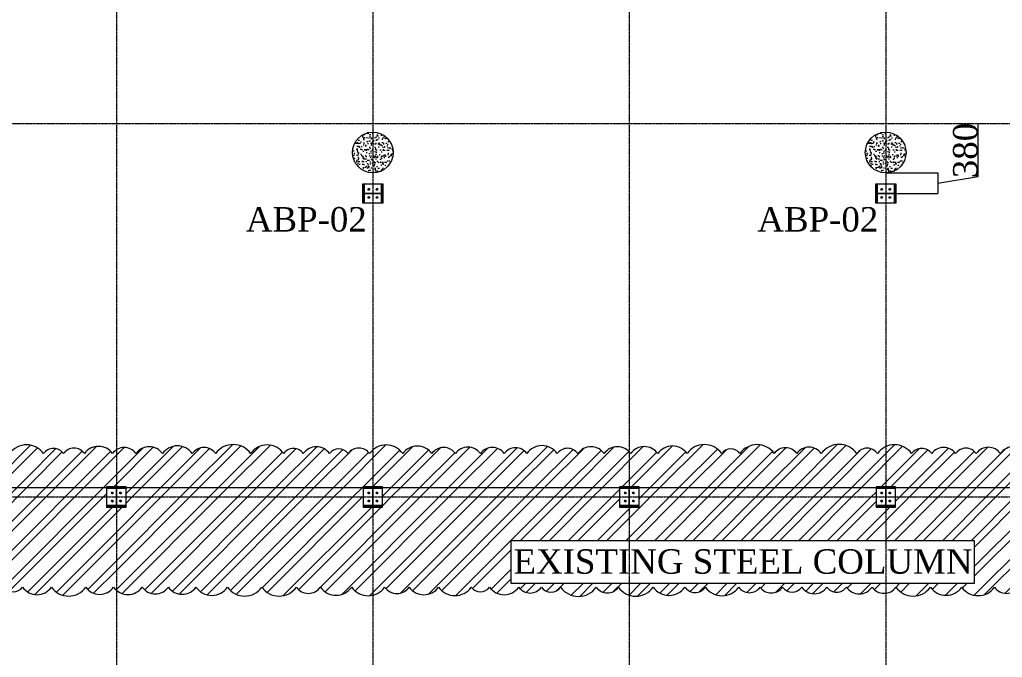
# Model space of a CAD drawing. Header units: millimetres. Extents: x 0 to 13151789, y -1482478 to 0.
# Drawn here: x 12778090 to 12796195, y -1312761 to -1301012 of the extents above; entities that cross this region are included whole.
import ezdxf
from ezdxf.entities.mleader import LeaderData, LeaderLine
from ezdxf.math import Vec2, Vec3

# ---------------------------------------------------------------- set-up
doc = ezdxf.new("R2010")
doc.units = ezdxf.units.MM
doc.header["$LTSCALE"] = 0.4
doc.header["$MEASUREMENT"] = 0
doc.header["$PDMODE"] = 66
doc.linetypes.add('CENTER', pattern=[2, 1.25, -0.25, 0.25, -0.25])
doc.linetypes.add('XKITLINE03', pattern=[6, 3, -1, 1, -1])
doc.layers.get('Defpoints').update_dxf_attribs({"lineweight": 0})
for name, color, linetype, lineweight in [('2', 3, 'Continuous', 0), ('COLUM HATCH', 7, 'Continuous', 0), ('Grid', 202, 'CENTER', 0), ('HATCH', 8, 'Continuous', 0), ('Layer 1', 7, 'Continuous', 0), ('Other object type', 1, 'Continuous', 0), ('Outer Line', 1, 'Continuous', 0)]:
    doc.layers.add(name, color=color, linetype=linetype, lineweight=lineweight)
doc.styles.add('style2', font='ARIALN.TTF')
doc.styles.add('TNROMAN', font='times.ttf')
doc.dimstyles.new('shahid', dxfattribs={"dimtxt": 37.0005, "dimasz": 20, "dimexe": 8, "dimexo": 10, "dimgap": 5, "dimtad": 3, "dimdec": 0, "dimrnd": 1, "dimzin": 0, "dimdsep": 46, "dimtxsty": 'style2', "dimcen": 0.09, "dimclrt": 1, "dimadec": 0, "dimazin": 0, "dimtfac": 1, "dimtdec": 0, "dimtix": 1, "dimtmove": 1, "dimatfit": 3, "dimfxl": 1, "dimtolj": 1, "dimtzin": 0, "dimlwd": 5, "dimlwe": 5, "dimarcsym": 0})
pattern_1 = [(45, (5174830.05785, -1996031.04124), (-0.0883883476483, 0.0883883476483), [])]
pattern_2 = [(45, (5179555.05785, -1996031.04124), (-0.0883883476483, 0.0883883476483), [])]
pattern_3 = [(45, (5184280.05785, -1996031.04124), (-0.0883883476483, 0.0883883476483), [])]
pattern_4 = [(45, (5189005.05785, -1996031.04124), (-0.0883883476483, 0.0883883476483), [])]
pattern_5 = [(315, (12093092.30396, 6300828.29189), (0.0883883476483, 0.0883883476483), [])]
pattern_6 = [(315, (12083642.30396, 6300828.29189), (0.0883883476483, 0.0883883476483), [])]
pattern_7 = [(45, (5159118.7, -1962668.04), (-265.165043, 265.165043), []), (45, (5159295.5, -1962668.04), (-265.165043, 265.165043), [])]

# ---------------------------------------------------------------- blocks, each defined once
blk = doc.blocks.new('*D132')
at = {"layer": 'Defpoints', "color": 0, "lineweight": 0, "transparency": 16777216}
for p in [(12794046, -1303834), (12794223, -1304214), (12795006, -1304214)]:
    blk.add_point(p, dxfattribs=at)
at = {"layer": 'Layer 1', "color": 8, "lineweight": 5, "transparency": 16777216}
for p, q in [((12795749, -1303901), (12795749, -1302945)), ((12794046, -1303834), (12795006, -1303834)), ((12795006, -1303834), (12795006, -1304214)), ((12795006, -1303834), (12795006, -1304214)), ((12795006, -1304024), (12795749, -1303901)), ((12794223, -1304214), (12795006, -1304214))]:
    blk.add_line(p, q, dxfattribs=at)
at = {"layer": 'Layer 1', "color": 2, "lineweight": 0, "transparency": 16777216, "insert": (12795515, -1303423), "char_height": 450, "attachment_point": 5, "rotation": 90, "style": 'TNROMAN'}
blk.add_mtext('\\A1;380', dxfattribs=at)

msp = doc.modelspace()

# ---------------------------------------------------------------- hatches: boundary and pattern name
at = {"layer": '2', "lineweight": 0}
h = msp.add_hatch(dxfattribs=at)
h.set_pattern_fill('ANSI31', color=256, angle=-90)
h.set_pattern_definition([(315, (12110758.80396, 6301047.79189), (0.0883883476483, 0.0883883476483), [])])
h.paths.add_polyline_path([(12784437.3, -1304208), (12784757.3, -1304208), (12784757.3, -1304039), (12784773.3, -1304039), (12784773.3, -1304389), (12784757.3, -1304389), (12784757.3, -1304220), (12784437.3, -1304220), (12784437.3, -1304389), (12784421.3, -1304389), (12784421.3, -1304039), (12784437.3, -1304039)])
h = msp.add_hatch(dxfattribs=at)
h.set_pattern_fill('ANSI31', color=256, angle=-90)
h.set_pattern_definition([(315, (12120208.80396, 6301047.79189), (0.0883883476483, 0.0883883476483), [])])
h.paths.add_polyline_path([(12793887.3, -1304208), (12794207.3, -1304208), (12794207.3, -1304039), (12794223.3, -1304039), (12794223.3, -1304389), (12794207.3, -1304389), (12794207.3, -1304220), (12793887.3, -1304220), (12793887.3, -1304389), (12793871.3, -1304389), (12793871.3, -1304039), (12793887.3, -1304039)])
h = msp.add_hatch(dxfattribs=at)
h.set_pattern_fill('ANSI31', color=256)
h.set_pattern_definition([(45, (5174610.55785, -1968914.54124), (-0.0883883476483, 0.0883883476483), [])])
h.paths.add_polyline_path([(12779866.3, -1309646), (12779866.3, -1309966), (12779697.3, -1309966), (12779697.3, -1309982), (12780047.3, -1309982), (12780047.3, -1309966), (12779878.3, -1309966), (12779878.3, -1309646), (12780047.3, -1309646), (12780047.3, -1309630), (12779697.3, -1309630), (12779697.3, -1309646)])
h = msp.add_hatch(dxfattribs=at)
h.set_pattern_fill('ANSI31', color=256)
h.set_pattern_definition([(45, (5179335.55785, -1968914.54124), (-0.0883883476483, 0.0883883476483), [])])
h.paths.add_polyline_path([(12784591.3, -1309646), (12784591.3, -1309966), (12784422.3, -1309966), (12784422.3, -1309982), (12784772.3, -1309982), (12784772.3, -1309966), (12784603.3, -1309966), (12784603.3, -1309646), (12784772.3, -1309646), (12784772.3, -1309630), (12784422.3, -1309630), (12784422.3, -1309646)])
h = msp.add_hatch(dxfattribs=at)
h.set_pattern_fill('ANSI31', color=256)
h.set_pattern_definition([(45, (5184060.55785, -1968914.54124), (-0.0883883476483, 0.0883883476483), [])])
h.paths.add_polyline_path([(12789316.3, -1309646), (12789316.3, -1309966), (12789147.3, -1309966), (12789147.3, -1309982), (12789497.3, -1309982), (12789497.3, -1309966), (12789328.3, -1309966), (12789328.3, -1309646), (12789497.3, -1309646), (12789497.3, -1309630), (12789147.3, -1309630), (12789147.3, -1309646)])
h = msp.add_hatch(dxfattribs=at)
h.set_pattern_fill('ANSI31', color=256)
h.set_pattern_definition([(45, (5188785.55785, -1968914.54124), (-0.0883883476483, 0.0883883476483), [])])
h.paths.add_polyline_path([(12794041.3, -1309646), (12794041.3, -1309966), (12793872.3, -1309966), (12793872.3, -1309982), (12794222.3, -1309982), (12794222.3, -1309966), (12794053.3, -1309966), (12794053.3, -1309646), (12794222.3, -1309646), (12794222.3, -1309630), (12793872.3, -1309630), (12793872.3, -1309646)])
at = {"layer": 'COLUM HATCH', "lineweight": 0}
h = msp.add_hatch(dxfattribs=at)
h.set_pattern_fill('ANSI32', color=256, scale=1000)
h.set_pattern_definition(pattern_7)
h.paths.add_polyline_path([(12789322.3, -1309991), (12789142.3, -1309991), (12789142.3, -1309806), (12784777.3, -1309806), (12784777.3, -1309991), (12784597.3, -1309991), (12784597.3, -1311614.7, 0.1831593), (12784814.7, -1311466.8, 0.520567), (12785267, -1311466.8, 0.520567), (12785809.5, -1311466.8, 0.5205671), (12786409.6, -1311466.8, 0.5205671), (12786748.1, -1311466.8, 0.520567), (12787286.2, -1311466.8, 0.5205671), (12787702.2, -1311466.8, 0.5205671), (12788055.6, -1311466.8, 0.520567), (12788713.1, -1311466.8, 0.520567), (12789120.5, -1311466.8, 0.1645238), (12789322.3, -1311615.1)], flags=16)
h.paths.add_polyline_path([(12789322.3, -1308974.9, 0.4776375), (12788857.6, -1309006.9, 0.5205671), (12788374.5, -1309006.9, 0.5205671), (12787995.2, -1309006.9, 0.520567), (12787432, -1309006.9, 0.5205671), (12787019.4, -1309006.9, 0.520567), (12786579.7, -1309006.9, 0.5205671), (12786118.2, -1309006.9, 0.5205671), (12785685.2, -1309006.9, 0.520567), (12785147.9, -1309006.9, 0.444805), (12784597.3, -1308938.9), (12784597.3, -1309621), (12784777.3, -1309621), (12789142.3, -1309622.4), (12789142.3, -1309621), (12789322.3, -1309621)], flags=17)
h.paths.add_polyline_path([(12784597.3, -1309991), (12784417.3, -1309991), (12784417.3, -1309806), (12780052.3, -1309806), (12780052.3, -1309991), (12779872.3, -1309991), (12779872.3, -1311525.4, 0.4449711), (12780348.1, -1311466.8, 0.5205671), (12780829.9, -1311466.8, 0.520567), (12781337.7, -1311466.8, 0.5205671), (12781920.9, -1311466.8, 0.520567), (12782551, -1311466.8, 0.5205671), (12783188.1, -1311466.8, 0.5205671), (12783630, -1311466.8, 0.5205671), (12784207.1, -1311466.8, 0.3080374), (12784597.3, -1311614.7)], flags=16)
h.paths.add_polyline_path([(12784597.3, -1308938.9, 0.0615176), (12784536, -1309006.9, 0.520567), (12784139.7, -1309006.9, 0.5205671), (12783799.5, -1309006.9, 0.5205671), (12783316, -1309006.9, 0.5205671), (12782954.9, -1309006.9, 0.520567), (12782345.3, -1309006.9, 0.5205671), (12781701.5, -1309006.9, 0.520567), (12781270.9, -1309006.9, 0.5205671), (12780722.6, -1309006.9, 0.520567), (12780233.2, -1309006.9, 0.4039775), (12779872.3, -1308936.7), (12779872.3, -1309621), (12780052.3, -1309621), (12784417.3, -1309622.2), (12784417.3, -1309621), (12784597.3, -1309621)], flags=17)
h.paths.add_polyline_path([(12794047.3, -1309991), (12793867.3, -1309991), (12793867.3, -1309806), (12789502.3, -1309806), (12789502.3, -1309991), (12789322.3, -1309991), (12789322.3, -1311615.1, 0.3279553), (12789761.1, -1311466.8, 0.5205671), (12790345.5, -1311466.8, 0.520567), (12790724.5, -1311466.8, 0.5205671), (12791338.8, -1311466.8, 0.5205671), (12791731.2, -1311466.8, 0.520567), (12792145.8, -1311466.8, 0.520567), (12792499.2, -1311466.8, 0.5205671), (12792962.7, -1311466.8, 0.5205671), (12793322.4, -1311466.8, 0.520567), (12793796.7, -1311466.8, 0.2760209), (12794047.3, -1311579.1)], flags=16)
h.paths.add_polyline_path([(12794047.3, -1308878.6, 0.1323409), (12793894.1, -1309006.9, 0.520567), (12793514, -1309006.9, 0.5205671), (12792859.1, -1309006.9, 0.520567), (12792406.2, -1309006.9, 0.5205671), (12791992.8, -1309006.9, 0.520567), (12791358.5, -1309006.9, 0.520567), (12791024.1, -1309006.9, 0.5205671), (12790386.5, -1309006.9, 0.5205671), (12789846.7, -1309006.9, 0.5756187), (12789322.3, -1309051.4), (12789322.3, -1309621), (12789502.3, -1309621), (12793867.3, -1309622.7), (12793867.3, -1309621), (12794047.3, -1309621)], flags=17)
h.paths.add_polyline_path([(12798772.3, -1308983.2, 0.4824083), (12798384, -1309006.9, 0.5205671), (12797920, -1309006.9, 0.5205671), (12797580.1, -1309006.9, 0.520567), (12797229, -1309006.9, 0.520567), (12796661.6, -1309006.9, 0.5205671), (12796159.2, -1309006.9, 0.520567), (12795714.5, -1309006.9, 0.5205671), (12795334.1, -1309006.9, 0.5205671), (12794895, -1309006.9, 0.520567), (12794523.4, -1309006.9, 0.3632041), (12794047.3, -1308878.6), (12794047.3, -1309621), (12794227.3, -1309621), (12798592.3, -1309623.2), (12798592.3, -1309621), (12798772.3, -1309621)], flags=17)
h.paths.add_polyline_path([(12798772.3, -1309991), (12798592.3, -1309991), (12798592.3, -1309806), (12794227.3, -1309806), (12794227.3, -1309991), (12794047.3, -1309991), (12794047.3, -1311579.1, 0.2138226), (12794235.3, -1311466.8, 0.520567), (12794869.1, -1311466.8, 0.5205671), (12795447.8, -1311466.8, 0.520567), (12796050.1, -1311466.8, 0.5205671), (12796493.1, -1311466.8, 0.5205671), (12797054.2, -1311466.8, 0.520567), (12797715.3, -1311466.8, 0.520567), (12798087.1, -1311466.8, 0.5205671), (12798674.9, -1311466.8, 0.0951404), (12798772.3, -1311561.3)], flags=16)
h.paths.add_polyline_path([(12803367.3, -1309991), (12803187.3, -1309991), (12803187.3, -1309806), (12798952.3, -1309806), (12798952.3, -1309991), (12798772.3, -1309991), (12798772.3, -1311561.3, 0.4053508), (12799264.8, -1311466.8, 0.5205671), (12799646.1, -1311466.8, 0.520567), (12800183.1, -1311466.8, 0.520567), (12800727.9, -1311466.8, 0.5205671), (12801131.3, -1311466.8, 0.520567), (12801557.8, -1311466.8, 0.520567), (12802216.5, -1311466.8, 0.5205671), (12802815.4, -1311466.8, 0.520567), (12803226.6, -1311466.8, 0.1264736), (12803367.3, -1311587.3)], flags=16)
h.paths.add_polyline_path([(12803367.3, -1308911.4, 0.1878346), (12803224.4, -1309006.9, 0.520567), (12802608.6, -1309006.9, 0.5205671), (12802086.8, -1309006.9, 0.520567), (12801450.9, -1309006.9, 0.5205671), (12800954.5, -1309006.9, 0.5205671), (12800580.4, -1309006.9, 0.520567), (12799919.8, -1309006.9, 0.520567), (12799269.8, -1309006.9, 0.5605512), (12798772.3, -1309037.7), (12798772.3, -1309621), (12798952.3, -1309621), (12803187.3, -1309623.8), (12803187.3, -1309621), (12803367.3, -1309621)])
h.paths.add_polyline_path([(12806490.3, -1309006.9, -0.520567), (12807044.3, -1309006.9, -0.5205671), (12807699.4, -1309006.9, -0.5205671), (12808152.6, -1309006.9, -0.520567), (12808587.7, -1309006.9, -0.5205671), (12808962.4, -1309006.9, -0.520567), (12809417.2, -1309006.9, -0.5205671), (12810004.1, -1309006.9, -0.520567), (12810453, -1309006.9, -0.5205671), (12810900.3, -1309006.9, -0.520567), (12811487.2, -1309031.9, -0.5205671), (12811542.7, -1309474.8, -0.520567), (12811542.7, -1309965, -0.5205671), (12811542.7, -1310379.6, -0.520567), (12811542.7, -1310812.6, -0.520567), (12811533.3, -1311435.9, -0.5205671), (12811089.3, -1311466.8, -0.5205671), (12810667.4, -1311466.8, -0.5205671), (12810320.1, -1311466.8, -0.5205671), (12809839.4, -1311466.8, -0.520567), (12809299.6, -1311466.8, -0.5205671), (12808928.6, -1311466.8, -0.520567), (12808567.8, -1311466.8, -0.5205671), (12808013, -1311466.8, -0.5205671), (12807624, -1311466.8, -0.520567), (12807077.9, -1311466.8, -0.5205671), (12806437.2, -1311466.8, -0.520567), (12805783, -1311466.8, -0.520567), (12805432.7, -1311466.8, -0.5205671), (12804829.7, -1311466.8, -0.5205671), (12804174.9, -1311466.8, -0.520567), (12803836.3, -1311466.8, -0.5205671), (12803226.6, -1311466.8, -0.520567), (12802815.4, -1311466.8, -0.5205671), (12802216.5, -1311466.8, -0.520567), (12801557.8, -1311466.8, -0.520567), (12801131.3, -1311466.8, -0.5205671), (12800727.9, -1311466.8, -0.520567), (12800183.1, -1311466.8, -0.520567), (12799646.1, -1311466.8, -0.5205671), (12799264.8, -1311466.8, -0.5205671), (12798674.9, -1311466.8, -0.520567), (12798087.1, -1311466.8, -0.520567), (12797715.3, -1311466.8, -0.5205671), (12797054.2, -1311466.8, -0.520567), (12796493.1, -1311466.8, -0.5205671), (12796050.1, -1311466.8, -0.520567), (12795447.8, -1311466.8, -0.5205671), (12794869.1, -1311466.8, -0.520567), (12794235.3, -1311466.8, -0.5205671), (12793796.7, -1311466.8, -0.520567), (12793322.4, -1311466.8, -0.520567), (12792962.7, -1311466.8, -0.5205671), (12792499.2, -1311466.8, -0.520567), (12792145.8, -1311466.8, -0.520567), (12791731.2, -1311466.8, -0.5205671), (12791338.8, -1311466.8, -0.5205671), (12790724.5, -1311466.8, -0.520567), (12790345.5, -1311466.8, -0.5205671), (12789761.1, -1311466.8, -0.5205671), (12789120.5, -1311466.8, -0.520567), (12788713.1, -1311466.8, -0.520567), (12788055.6, -1311466.8, -0.520567), (12787702.2, -1311466.8, -0.5205671), (12787286.2, -1311466.8, -0.520567), (12786748.1, -1311466.8, -0.5205671), (12786409.6, -1311466.8, -0.520567), (12785809.5, -1311466.8, -0.520567), (12785267, -1311466.8, -0.520567), (12784814.7, -1311466.8, -0.5205671), (12784207.1, -1311466.8, -0.520567), (12783630, -1311466.8, -0.5205671), (12783188.1, -1311466.8, -0.5205671), (12782551, -1311466.8, -0.5205671), (12781920.9, -1311466.8, -0.5205671), (12781337.7, -1311466.8, -0.520567), (12780829.9, -1311466.8, -0.5205671), (12780348.1, -1311466.8, -0.520567), (12779819.5, -1311466.8, -0.5205671), (12779307.7, -1311466.8, -0.520567), (12778676.5, -1311466.8, -0.5205671), (12778142.3, -1311466.8, -0.520567), (12777803.4, -1311466.8, -0.5205671), (12777284.5, -1311466.8, -0.520567), (12776710.2, -1311466.8, -0.520567), (12776237.9, -1311466.8, -0.5205671), (12775843.1, -1311466.8, -0.520567), (12775295.6, -1311466.8, -0.5205671), (12774902.1, -1311466.8, -0.5205671), (12774285.3, -1311466.8, -0.520567), (12773864.7, -1311466.8, -0.5205671), (12773248.7, -1311466.8, -0.520567), (12772641.3, -1311466.8, -0.520567), (12772002.9, -1311466.8, -0.5205671), (12771554.2, -1311466.8, -0.520567), (12770944.4, -1311466.8, -0.5205671), (12770304, -1311466.8, -0.5205671), (12769685.3, -1311465.9, -0.520567), (12769597.4, -1311044.6, -0.5205671), (12769597.4, -1310561.8, -0.5205671), (12769597.4, -1309985.9, -0.520567), (12769597.4, -1309534.1, -0.5205671), (12769597.4, -1309006.9, -0.520567), (12770123.9, -1309006.9, -0.5205671), (12770761.2, -1309006.9, -0.520567), (12771396.3, -1309006.9, -0.5205671), (12771974.5, -1309006.9, -0.520567), (12772510.4, -1309006.9, -0.520567), (12772941, -1309006.9, -0.520567), (12773548.6, -1309006.9, -0.5205671), (12773886.3, -1309006.9, -0.520567), (12774457.3, -1309006.9, -0.5205671), (12774971, -1309006.9, -0.520567), (12775579.1, -1309006.9, -0.520567), (12776084.8, -1309006.9, -0.5205671), (12776509.3, -1309006.9, -0.520567), (12777113.5, -1309006.9, -0.520567), (12777488.5, -1309006.9, -0.5205671), (12777906.2, -1309006.9, -0.5205671), (12778530, -1309006.9, -0.5205671), (12778898.8, -1309006.9, -0.5205671), (12779285.6, -1309006.9, -0.520567), (12779799.7, -1309006.9, -0.5205671), (12780233.2, -1309006.9, -0.520567), (12780722.6, -1309006.9, -0.5205671), (12781270.9, -1309006.9, -0.520567), (12781701.5, -1309006.9, -0.5205671), (12782345.3, -1309006.9, -0.520567), (12782954.9, -1309006.9, -0.5205671), (12783316, -1309006.9, -0.5205671), (12783799.5, -1309006.9, -0.520567), (12784139.7, -1309006.9, -0.520567), (12784536, -1309006.9, -0.5205671), (12785147.9, -1309006.9, -0.5205671), (12785685.2, -1309006.9, -0.5205671), (12786118.2, -1309006.9, -0.520567), (12786579.7, -1309006.9, -0.520567), (12787019.4, -1309006.9, -0.5205671), (12787432, -1309006.9, -0.520567), (12787995.2, -1309006.9, -0.5205671), (12788374.5, -1309006.9, -0.520567), (12788857.6, -1309006.9, -0.5205671), (12789348.2, -1309006.9, -0.520567), (12789846.7, -1309006.9, -0.5205671), (12790386.5, -1309006.9, -0.5205671), (12791024.1, -1309006.9, -0.520567), (12791358.5, -1309006.9, -0.520567), (12791992.8, -1309006.9, -0.5205671), (12792406.2, -1309006.9, -0.520567), (12792859.1, -1309006.9, -0.5205671), (12793514, -1309006.9, -0.5205671), (12793894.1, -1309006.9, -0.520567), (12794523.4, -1309006.9, -0.520567), (12794895, -1309006.9, -0.520567), (12795334.1, -1309006.9, -0.5205671), (12795714.5, -1309006.9, -0.520567), (12796159.2, -1309006.9, -0.5205671), (12796661.6, -1309006.9, -0.520567), (12797229, -1309006.9, -0.5205671), (12797580.1, -1309006.9, -0.5205671), (12797920, -1309006.9, -0.520567), (12798384, -1309006.9, -0.520567), (12798791.2, -1309006.9, -0.5205671), (12799269.8, -1309006.9, -0.520567), (12799919.8, -1309006.9, -0.520567), (12800580.4, -1309006.9, -0.5205671), (12800954.5, -1309006.9, -0.5205671), (12801450.9, -1309006.9, -0.520567), (12802086.8, -1309006.9, -0.5205671), (12802608.6, -1309006.9, -0.520567), (12803224.4, -1309006.9, -0.520567), (12803612.4, -1309006.9, -0.520567), (12804182.5, -1309006.9, -0.5205671), (12804587.4, -1309006.9, -0.520567), (12805062.1, -1309006.9, -0.5205671), (12805558.5, -1309006.9, -0.5205671), (12806133.3, -1309006.9, -0.520567)])
h.paths.add_polyline_path([(12807634.5, -1309640.7), (12807846.5, -1309640.7), (12807846.5, -1309850.7), (12807634.5, -1309850.7)], flags=16)
h.paths.add_polyline_path([(12807638.5, -1309645.7), (12807652.5, -1309645.7), (12807682.5, -1309695.7, -175921860444160), (12807682.5, -1309695.7), (12807673.7, -1309739.7), (12807826.5, -1309739.7), (12807826.5, -1309645.7), (12807840.5, -1309645.7), (12807840.5, -1309845.7), (12807826.5, -1309845.7), (12807826.5, -1309751.7), (12807652.5, -1309751.7), (12807652.5, -1309845.7), (12807638.5, -1309845.7)], flags=0)
h.paths.add_polyline_path([(12803547.3, -1309621), (12803547.3, -1309991), (12803187.3, -1309991), (12803187.3, -1309621)], flags=16)
h.paths.add_polyline_path([(12803542.3, -1309630), (12803542.3, -1309646), (12803373.3, -1309646), (12803373.3, -1309966), (12803542.3, -1309966), (12803542.3, -1309982), (12803192.3, -1309982), (12803192.3, -1309966), (12803361.3, -1309966), (12803361.3, -1309646), (12803192.3, -1309646), (12803192.3, -1309630)], flags=0)
h.paths.add_polyline_path([(12807634.5, -1310810.7), (12807846.5, -1310810.7), (12807846.5, -1311020.7), (12807634.5, -1311020.7)], flags=16)
h.paths.add_polyline_path([(12807638.5, -1310815.7), (12807652.5, -1310815.7), (12807681.5, -1310865.7, -234562480592213.3125), (12807681.5, -1310865.7), (12807673, -1310909.7), (12807826.5, -1310909.7), (12807801.6, -1310865.7, -1), (12807781.6, -1310865.7, -1), (12807801.6, -1310865.7), (12807826.5, -1310815.7), (12807840.5, -1310815.7), (12807840.5, -1311015.7), (12807826.5, -1311015.7), (12807826.5, -1310921.7), (12807652.5, -1310921.7), (12807652.5, -1311015.7), (12807638.5, -1311015.7)], flags=0)
h.paths.add_polyline_path([(12810553.7, -1309620.7), (12810803.7, -1309620.7), (12810803.7, -1309720.7), (12810780.7, -1309720.7), (12810778.7, -1309720.7), (12810578.7, -1309720.7), (12810553.7, -1309720.7)], flags=16)
h.paths.add_polyline_path([(12810578.7, -1309645.7), (12810588.7, -1309645.7), (12810588.7, -1309712.7), (12810768.7, -1309712.7), (12810768.7, -1309645.7), (12810778.7, -1309645.7), (12810778.7, -1309712.7), (12810578.7, -1309712.7)], flags=0)
h.paths.add_polyline_path([(12810803.7, -1310940.7), (12810803.7, -1311040.7), (12810553.7, -1311040.7), (12810553.7, -1310940.7)], flags=16)
h.paths.add_polyline_path([(12810768.7, -1310948.7), (12810803.7, -1310940.7), (12810778.7, -1310940.7), (12810778.7, -1311015.7), (12810768.7, -1311015.7), (12810768.7, -1310948.7), (12810588.7, -1310948.7), (12810588.7, -1311015.7), (12810578.7, -1311015.7), (12810578.7, -1310948.7)], flags=0)
h.paths.add_polyline_path([(12798952.3, -1309621), (12798952.3, -1309991), (12798592.3, -1309991), (12798592.3, -1309621)], flags=16)
h.paths.add_polyline_path([(12798947.3, -1309630), (12798947.3, -1309646), (12798778.3, -1309646), (12798778.3, -1309966), (12798947.3, -1309966), (12798947.3, -1309982), (12798597.3, -1309982), (12798597.3, -1309966), (12798766.3, -1309966), (12798766.3, -1309646), (12798597.3, -1309646), (12798597.3, -1309630)], flags=0)
h.paths.add_polyline_path([(12794227.3, -1309621), (12794227.3, -1309991), (12793867.3, -1309991), (12793867.3, -1309621)], flags=16)
h.paths.add_polyline_path([(12794222.3, -1309630), (12794222.3, -1309646), (12794053.3, -1309646), (12794053.3, -1309966), (12794222.3, -1309966), (12794222.3, -1309982), (12793872.3, -1309982), (12793872.3, -1309966), (12794041.3, -1309966), (12794041.3, -1309646), (12793872.3, -1309646), (12793872.3, -1309630)], flags=0)
h.paths.add_polyline_path([(12789502.3, -1309621), (12789502.3, -1309991), (12789142.3, -1309991), (12789142.3, -1309621)], flags=16)
h.paths.add_polyline_path([(12789497.3, -1309630), (12789497.3, -1309646), (12789328.3, -1309646), (12789328.3, -1309966), (12789497.3, -1309966), (12789497.3, -1309982), (12789147.3, -1309982), (12789147.3, -1309966), (12789316.3, -1309966), (12789316.3, -1309646), (12789147.3, -1309646), (12789147.3, -1309630)], flags=0)
h.paths.add_polyline_path([(12784777.3, -1309621), (12784777.3, -1309991), (12784417.3, -1309991), (12784417.3, -1309621)], flags=16)
h.paths.add_polyline_path([(12784772.3, -1309630), (12784772.3, -1309646), (12784603.3, -1309646), (12784603.3, -1309966), (12784772.3, -1309966), (12784772.3, -1309982), (12784422.3, -1309982), (12784422.3, -1309966), (12784591.3, -1309966), (12784591.3, -1309646), (12784422.3, -1309646), (12784422.3, -1309630)], flags=0)
h.paths.add_polyline_path([(12780052.3, -1309621), (12780052.3, -1309991), (12779692.3, -1309991), (12779692.3, -1309621)], flags=16)
h.paths.add_polyline_path([(12780047.3, -1309630), (12780047.3, -1309646), (12779878.3, -1309646), (12779878.3, -1309966), (12780047.3, -1309966), (12780047.3, -1309982), (12779697.3, -1309982), (12779697.3, -1309966), (12779866.3, -1309966), (12779866.3, -1309646), (12779697.3, -1309646), (12779697.3, -1309630)], flags=0)
h.paths.add_polyline_path([(12775327.3, -1309621), (12775327.3, -1309991), (12774967.3, -1309991), (12774967.3, -1309621)], flags=16)
h.paths.add_polyline_path([(12775322.3, -1309630), (12775322.3, -1309646), (12775153.3, -1309646), (12775153.3, -1309966), (12775322.3, -1309966), (12775322.3, -1309982), (12774972.3, -1309982), (12774972.3, -1309966), (12775141.3, -1309966), (12775141.3, -1309646), (12774972.3, -1309646), (12774972.3, -1309630)], flags=0)
h.paths.add_polyline_path([(12770267.3, -1309621), (12770267.3, -1309991), (12769907.3, -1309991), (12769907.3, -1309621)], flags=16)
h.paths.add_polyline_path([(12770262.3, -1309630), (12770262.3, -1309646), (12770093.3, -1309646), (12770093.3, -1309966), (12770262.3, -1309966), (12770262.3, -1309982), (12769912.3, -1309982), (12769912.3, -1309966), (12770081.3, -1309966), (12770081.3, -1309646), (12769912.3, -1309646), (12769912.3, -1309630)], flags=0)
h.paths.add_polyline_path([(12769511.8, -1309095.7, 0.1530131), (12769358, -1309214.1, 0.5205671), (12768826.2, -1309214.1, 0.520567), (12768294.5, -1309214.1, 0.520567), (12767762.7, -1309214.1, 0.520567), (12767230.9, -1309214.1, 0.5205671), (12766699.1, -1309214.1, 0.520567), (12766167.3, -1309214.1, 0.4592372), (12765677.3, -1309165.5), (12765677.3, -1309621), (12765857.3, -1309621), (12765857.3, -1309806), (12769483.7, -1309806, -0.2895858), (12769597.4, -1309534.1, -0.4035306)])
h.paths.add_polyline_path([(12769685.3, -1311465.9, -0.5205671), (12769597.4, -1311044.6, -0.520567), (12769597.4, -1310561.8, -0.520567), (12769597.4, -1309985.9, -0.2007225), (12769483.7, -1309806), (12765857.3, -1309806), (12765857.3, -1309991), (12765677.3, -1309991), (12765677.3, -1318665), (12765857.3, -1318665), (12765857.3, -1318850), (12767332, -1318850, 0.1398956), (12767434.9, -1318704.6, 0.520567), (12767946.9, -1318561, 0.520567), (12768459, -1318417.5, 0.5205671), (12768971, -1318274, 0.5205671), (12769483.1, -1318130.5, 0.520567), (12769995.1, -1317986.9, 0.0824995), (12770087.3, -1318040), (12770087.3, -1317605.7), (12769979.3, -1317605.7), (12769979.3, -1317395.7), (12770087.3, -1317395.7), (12770087.3, -1311615.9, -0.3116853)])
h.paths.add_polyline_path([(12768485.5, -1314404.7), (12768585.5, -1314404.7), (12768585.5, -1314654.7), (12768485.5, -1314654.7)], flags=16)
h.paths.add_polyline_path([(12768577.5, -1314429.7), (12768577.5, -1314619.7), (12768585.5, -1314654.7), (12768585.5, -1314629.7), (12768510.5, -1314629.7), (12768510.5, -1314619.7), (12768530.5, -1314555.7), (12768530.5, -1314579.7), (12768577.5, -1314579.7), (12768577.5, -1314479.7), (12768530.5, -1314479.7), (12768530.5, -1314455.7), (12768518.2, -1314439.7), (12768510.5, -1314439.7), (12768510.5, -1314429.7)], flags=0)
h.paths.add_polyline_path([(12769805.5, -1314404.7), (12769905.5, -1314404.7), (12769905.5, -1314654.7), (12769805.5, -1314654.7), (12769805.5, -1314629.7), (12769805.5, -1314429.7)], flags=16)
h.paths.add_polyline_path([(12769880.5, -1314429.7), (12769880.5, -1314439.7), (12769860.5, -1314503.7), (12769860.5, -1314479.7), (12769813.5, -1314479.7), (12769813.5, -1314579.7), (12769860.5, -1314579.7), (12769860.5, -1314603.7), (12769872.8, -1314619.7), (12769880.5, -1314619.7), (12769880.5, -1314629.7), (12769813.5, -1314629.7), (12769813.5, -1314429.7)], flags=0)
h.paths.add_polyline_path([(12770692.2, -1312665.9, 0.520567), (12770692.2, -1312134.2, 0.4894657), (12770717.6, -1311622.1, -0.3096998), (12770304, -1311466.8, -0.1797214), (12770087.3, -1311615.9), (12770087.3, -1317395.7), (12770191.3, -1317395.7), (12770191.3, -1317605.7), (12770087.3, -1317605.7), (12770087.3, -1318040, 0.4200288), (12770507.2, -1317843.4, 0.520567), (12770692.2, -1317452, 0.520567), (12770692.2, -1316920.2, 0.5205671), (12770692.2, -1316388.4, 0.5205671), (12770692.2, -1315856.6, 0.520567), (12770692.2, -1315324.8, 0.520567), (12770692.2, -1314793.1, 0.5205671), (12770692.2, -1314261.3, 0.5205671), (12770692.2, -1313729.5, 0.520567), (12770692.2, -1313197.7, 0.5205671)])
h = msp.add_hatch(dxfattribs=at)
h.set_pattern_fill('ANSI32', color=256, scale=1000)
h.set_pattern_definition(pattern_7)
h.paths.add_polyline_path([(12784597.3, -1309991), (12784417.3, -1309991), (12784417.3, -1309806), (12780052.3, -1309806), (12780052.3, -1309991), (12779872.3, -1309991), (12779872.3, -1311525.4, 0.4449711), (12780348.1, -1311466.8, 0.520567), (12780829.9, -1311466.8, 0.520567), (12781337.7, -1311466.8, 0.5205671), (12781920.9, -1311466.8, 0.520567), (12782551, -1311466.8, 0.5205671), (12783188.1, -1311466.8, 0.520567), (12783630, -1311466.8, 0.5205671), (12784207.1, -1311466.8, 0.3080374), (12784597.3, -1311614.7)])
h.paths.add_polyline_path([(12784597.3, -1308938.9, 0.0615176), (12784536, -1309006.9, 0.520567), (12784139.7, -1309006.9, 0.5205671), (12783799.5, -1309006.9, 0.520567), (12783316, -1309006.9, 0.5205671), (12782954.9, -1309006.9, 0.5205671), (12782345.3, -1309006.9, 0.5205671), (12781701.5, -1309006.9, 0.5205671), (12781270.9, -1309006.9, 0.5205671), (12780722.6, -1309006.9, 0.520567), (12780233.2, -1309006.9, 0.4039775), (12779872.3, -1308936.7), (12779872.3, -1309621), (12780052.3, -1309621), (12784417.3, -1309622.2), (12784417.3, -1309621), (12784597.3, -1309621)])
h.paths.add_polyline_path([(12789322.3, -1308974.9, 0.4776375), (12788857.6, -1309006.9, 0.520567), (12788374.5, -1309006.9, 0.5205671), (12787995.2, -1309006.9, 0.520567), (12787432, -1309006.9, 0.5205671), (12787019.4, -1309006.9, 0.520567), (12786579.7, -1309006.9, 0.520567), (12786118.2, -1309006.9, 0.5205671), (12785685.2, -1309006.9, 0.5205671), (12785147.9, -1309006.9, 0.444805), (12784597.3, -1308938.9), (12784597.3, -1309621), (12784777.3, -1309621), (12789142.3, -1309622.4), (12789142.3, -1309621), (12789322.3, -1309621)])
h.paths.add_polyline_path([(12794047.3, -1308878.6, 0.1323409), (12793894.1, -1309006.9, 0.5205671), (12793514, -1309006.9, 0.520567), (12792859.1, -1309006.9, 0.520567), (12792406.2, -1309006.9, 0.5205671), (12791992.8, -1309006.9, 0.520567), (12791358.5, -1309006.9, 0.5205671), (12791024.1, -1309006.9, 0.5205671), (12790386.5, -1309006.9, 0.520567), (12789846.7, -1309006.9, 0.5756187), (12789322.3, -1309051.4), (12789322.3, -1309621), (12789502.3, -1309621), (12793867.3, -1309622.7), (12793867.3, -1309621), (12794047.3, -1309621)])
h.paths.add_polyline_path([(12798772.3, -1308983.2, 0.4824083), (12798384, -1309006.9, 0.520567), (12797920, -1309006.9, 0.5205671), (12797580.1, -1309006.9, 0.520567), (12797229, -1309006.9, 0.5205671), (12796661.6, -1309006.9, 0.520567), (12796159.2, -1309006.9, 0.5205671), (12795714.5, -1309006.9, 0.520567), (12795334.1, -1309006.9, 0.5205671), (12794895, -1309006.9, 0.5205671), (12794523.4, -1309006.9, 0.3632041), (12794047.3, -1308878.6), (12794047.3, -1309621), (12794227.3, -1309621), (12798592.3, -1309623.2), (12798592.3, -1309621), (12798772.3, -1309621)])
h.paths.add_polyline_path([(12803367.3, -1309991), (12803187.3, -1309991), (12803187.3, -1309806), (12798952.3, -1309806), (12798952.3, -1309991), (12798772.3, -1309991), (12798772.3, -1311561.3, 0.4053508), (12799264.8, -1311466.8, 0.520567), (12799646.1, -1311466.8, 0.5205671), (12800183.1, -1311466.8, 0.520567), (12800727.9, -1311466.8, 0.520567), (12801131.3, -1311466.8, 0.5205671), (12801557.8, -1311466.8, 0.520567), (12802216.5, -1311466.8, 0.5205671), (12802815.4, -1311466.8, 0.520567), (12803226.6, -1311466.8, 0.1264736), (12803367.3, -1311587.3)])
h.paths.add_polyline_path([(12803367.3, -1308911.4, 0.1878346), (12803224.4, -1309006.9, 0.5205671), (12802608.6, -1309006.9, 0.520567), (12802086.8, -1309006.9, 0.520567), (12801450.9, -1309006.9, 0.5205671), (12800954.5, -1309006.9, 0.5205671), (12800580.4, -1309006.9, 0.520567), (12799919.8, -1309006.9, 0.5205671), (12799269.8, -1309006.9, 0.5605512), (12798772.3, -1309037.7), (12798772.3, -1309621), (12798952.3, -1309621), (12803187.3, -1309623.8), (12803187.3, -1309621), (12803367.3, -1309621)])
edge = h.paths.add_edge_path()
edge.add_line((12795676.3, -1311400.7), (12794047.3, -1311400.7))
edge.add_line((12794047.3, -1311400.7), (12794047.3, -1311579.1))
edge.add_arc((12794016, -1311313.2), 267.8, 276.72246, 325)
edge.add_arc((12794552.2, -1311244.9), 386.9, 215, 325)
edge.add_arc((12795158.5, -1311264.2), 353.2, 215, 325)
edge.add_arc((12795748.9, -1311255.9), 367.6, 215, 325)
edge.add_arc((12796271.6, -1311311.7), 270.4, 215, 325)
edge.add_arc((12796773.6, -1311270.3), 342.5, 215, 325)
edge.add_arc((12797384.7, -1311235.3), 403.5, 215, 325)
edge.add_arc((12797901.2, -1311336.6), 227, 215, 325)
edge.add_arc((12798381, -1311261), 358.8, 215, 325)
edge.add_arc((12798969.8, -1311260.2), 360.1, 215, 236.73914)
edge.add_line((12798772.3, -1311561.3), (12798772.3, -1309991))
edge.add_line((12798772.3, -1309991), (12798592.3, -1309991))
edge.add_line((12798592.3, -1309991), (12798592.3, -1309806))
edge.add_line((12798592.3, -1309806), (12794227.3, -1309806))
edge.add_line((12794227.3, -1309806), (12794227.3, -1309991))
edge.add_line((12794227.3, -1309991), (12794047.3, -1309991))
edge.add_line((12794047.3, -1309991), (12794047.3, -1310605.9))
edge.add_line((12794047.3, -1310605.9), (12795676.3, -1310605.9))
edge.add_line((12795676.3, -1310605.9), (12795676.3, -1311400.7))
h.paths.add_polyline_path([(12795676.3, -1311400.7), (12795676.3, -1310605.9), (12794047.3, -1310605.9), (12794047.3, -1311400.7)], flags=0)
h.paths.add_polyline_path([(12789322.3, -1310605.9), (12789322.3, -1311400.7), (12794047.3, -1311400.7), (12794047.3, -1310605.9)], flags=0)
h.paths.add_polyline_path([(12789322.3, -1310605.9), (12794047.3, -1310605.9), (12794047.3, -1309991), (12793867.3, -1309991), (12793867.3, -1309806), (12789502.3, -1309806), (12789502.3, -1309991), (12789322.3, -1309991)])
edge = h.paths.add_edge_path()
edge.add_line((12794047.3, -1311400.7), (12789322.3, -1311400.7))
edge.add_line((12789322.3, -1311400.7), (12789322.3, -1311615.1))
edge.add_arc((12789440.8, -1311242.5), 391, 252.37129, 325)
edge.add_arc((12790053.3, -1311262.2), 356.7, 215, 325)
edge.add_arc((12790535, -1311334.1), 231.3, 215, 325)
edge.add_arc((12791031.6, -1311251.7), 375, 215, 325)
edge.add_arc((12791535, -1311329.4), 239.5, 215, 325)
edge.add_arc((12791938.5, -1311321.6), 253.1, 215, 325)
edge.add_arc((12792322.5, -1311343), 215.7, 215, 325)
edge.add_arc((12792730.9, -1311304.5), 282.9, 215, 325)
edge.add_arc((12793142.5, -1311340.8), 219.6, 215, 325)
edge.add_arc((12793559.5, -1311300.7), 289.5, 215, 325)
edge.add_arc((12794016, -1311313.2), 267.8, 215, 276.72246)
edge.add_line((12794047.3, -1311579.1), (12794047.3, -1311400.7))
edge = h.paths.add_edge_path()
edge.add_line((12787144.4, -1310605.9), (12789322.3, -1310605.9))
edge.add_line((12789322.3, -1310605.9), (12789322.3, -1309991))
edge.add_line((12789322.3, -1309991), (12789142.3, -1309991))
edge.add_line((12789142.3, -1309991), (12789142.3, -1309806))
edge.add_line((12789142.3, -1309806), (12784777.3, -1309806))
edge.add_line((12784777.3, -1309806), (12784777.3, -1309991))
edge.add_line((12784777.3, -1309991), (12784597.3, -1309991))
edge.add_line((12784597.3, -1309991), (12784597.3, -1311614.7))
edge.add_arc((12784510.9, -1311254), 370.8, 283.48315, 325)
edge.add_arc((12785040.8, -1311308.4), 276.1, 215, 325)
edge.add_arc((12785538.3, -1311276.8), 331.1, 215, 325)
edge.add_arc((12786109.5, -1311256.7), 366.3, 215, 325)
edge.add_arc((12786578.8, -1311348.2), 206.6, 215, 325)
edge.add_arc((12787017.1, -1311278.4), 328.4, 215, 325)
edge.add_arc((12787494.2, -1311321.1), 254, 215, 325)
edge.add_arc((12787878.9, -1311343), 215.7, 215, 325)
edge.add_arc((12788384.4, -1311236.6), 401.3, 215, 325)
edge.add_arc((12788916.8, -1311324.1), 248.6, 215, 325)
edge.add_arc((12789440.8, -1311242.5), 391, 215, 252.37129)
edge.add_line((12789322.3, -1311615.1), (12789322.3, -1311400.7))
edge.add_line((12789322.3, -1311400.7), (12787144.4, -1311400.7))
edge.add_line((12787144.4, -1311400.7), (12787144.4, -1310605.9))
at = {"layer": 'HATCH', "lineweight": 0}
h = msp.add_hatch(dxfattribs=at)
h.set_pattern_fill('AR-CONC', color=251, scale=22, angle=90)
h.set_pattern_definition([(140, (5131158.71, -1962682.04), (13.8054697, 157.7972402), [16.5, -181.5]), (85, (5131158.71, -1962682.04), (-165.4822694, -30.5252934), [13.2, -145.2]), (190.4514445, (5131159.86, -1962668.89), (-151.676798, 127.2719463), [14.0228422, -154.2512646]), (136.1842, (5131114.71, -1962682.04), (36.414242, 234.7930927), [24.75, -272.25]), (186.6356355, (5131117.75, -1962662.48), (-214.306092, 205.625628), [21.034275, -231.377027]), (81.184164, (5131114.71, -1962682.04), (-214.306092, 205.625628), [19.8, -217.8]), (111, (5131125.71, -1962660.04), (88.576156, 131.3195515), [16.5, -181.5]), (56, (5131125.71, -1962660.04), (-159.53301, 53.529373), [13.2, -145.2]), (161.4514447, (5131133.1, -1962649.1), (-70.9568536, 184.848923), [14.0228418, -154.2512646]), (127.5, (5131158.71, -1962682.04), (-73.23664784, 2.67516817), [0, -143.44, 0, -147.4, 0, -145.75]), (97.5, (5131158.71, -1962682.04), (-86.7705766, 57.8752982), [0, -84.04, 0, -140.14, 0, -55.55]), (57.5, (5131158.71, -1962731.1), (4.9620718, 117.44093596), [0, -55, 0, -171.6, 0, -227.7]), (47.5, (5131158.71, -1962753.1), (-22.0230961, 128.3009573), [0, -71.5, 0, -113.96, 0, -161.7])])
h.paths.add_polyline_path([(12784597.3, -1303084, 0.4156555), (12784220.5, -1303459, 0.4156555), (12784597.3, -1303834)])
h.paths.add_polyline_path([(12784970.5, -1303459, 0.4127731), (12784597.3, -1303084), (12784597.3, -1303834, 0.4127731)])
h = msp.add_hatch(dxfattribs=at)
h.set_pattern_fill('AR-CONC', color=251, scale=22, angle=90)
h.set_pattern_definition([(140, (5140608.71, -1962682.04), (13.8054697, 157.7972402), [16.5, -181.5]), (85, (5140608.71, -1962682.04), (-165.4822694, -30.5252934), [13.2, -145.2]), (190.4514445, (5140609.86, -1962668.89), (-151.676798, 127.2719463), [14.0228422, -154.2512646]), (136.1842, (5140564.71, -1962682.04), (36.414242, 234.7930927), [24.75, -272.25]), (186.6356355, (5140567.75, -1962662.48), (-214.306092, 205.625628), [21.034275, -231.377027]), (81.184164, (5140564.71, -1962682.04), (-214.306092, 205.625628), [19.8, -217.8]), (111, (5140575.71, -1962660.04), (88.576156, 131.3195515), [16.5, -181.5]), (56, (5140575.71, -1962660.04), (-159.53301, 53.529373), [13.2, -145.2]), (161.4514447, (5140583.1, -1962649.1), (-70.9568536, 184.848923), [14.0228418, -154.2512646]), (127.5, (5140608.71, -1962682.04), (-73.23664784, 2.67516817), [0, -143.44, 0, -147.4, 0, -145.75]), (97.5, (5140608.71, -1962682.04), (-86.7705766, 57.8752982), [0, -84.04, 0, -140.14, 0, -55.55]), (57.5, (5140608.71, -1962731.1), (4.9620718, 117.44093596), [0, -55, 0, -171.6, 0, -227.7]), (47.5, (5140608.71, -1962753.1), (-22.0230961, 128.3009573), [0, -71.5, 0, -113.96, 0, -161.7])])
h.paths.add_polyline_path([(12794047.3, -1303084, 0.4156555), (12793670.5, -1303459, 0.4156555), (12794047.3, -1303834)])
h.paths.add_polyline_path([(12794420.5, -1303459, 0.4127731), (12794047.3, -1303084), (12794047.3, -1303834, 0.4127731)])
h = msp.add_hatch(dxfattribs=at)
h.set_pattern_fill('ANSI31', color=8, angle=-90)
h.set_pattern_definition(pattern_6)
h.paths.add_polyline_path([(12784522.3, -1304124.7, -1), (12784522.3, -1304153.3, -1)])
h = msp.add_hatch(dxfattribs=at)
h.set_pattern_fill('ANSI31', color=8, angle=-90)
h.set_pattern_definition(pattern_6)
h.paths.add_polyline_path([(12784522.3, -1304274.7, -1), (12784522.3, -1304303.3, -1)])
h = msp.add_hatch(dxfattribs=at)
h.set_pattern_fill('ANSI31', color=8, angle=-90)
h.set_pattern_definition(pattern_6)
h.paths.add_polyline_path([(12784672.3, -1304153.3, -1), (12784672.3, -1304124.7, -1)])
h = msp.add_hatch(dxfattribs=at)
h.set_pattern_fill('ANSI31', color=8, angle=-90)
h.set_pattern_definition(pattern_6)
h.paths.add_polyline_path([(12784672.3, -1304303.3, -1), (12784672.3, -1304274.7, -1)])
h = msp.add_hatch(dxfattribs=at)
h.set_pattern_fill('ANSI31', color=8, angle=-90)
h.set_pattern_definition(pattern_5)
h.paths.add_polyline_path([(12793972.3, -1304124.7, -1), (12793972.3, -1304153.3, -1)])
h = msp.add_hatch(dxfattribs=at)
h.set_pattern_fill('ANSI31', color=8, angle=-90)
h.set_pattern_definition(pattern_5)
h.paths.add_polyline_path([(12793972.3, -1304274.7, -1), (12793972.3, -1304303.3, -1)])
h = msp.add_hatch(dxfattribs=at)
h.set_pattern_fill('ANSI31', color=8, angle=-90)
h.set_pattern_definition(pattern_5)
h.paths.add_polyline_path([(12794122.3, -1304153.3, -1), (12794122.3, -1304124.7, -1)])
h = msp.add_hatch(dxfattribs=at)
h.set_pattern_fill('ANSI31', color=8, angle=-90)
h.set_pattern_definition(pattern_5)
h.paths.add_polyline_path([(12794122.3, -1304303.3, -1), (12794122.3, -1304274.7, -1)])
h = msp.add_hatch(dxfattribs=at)
h.set_pattern_fill('ANSI31', color=8)
h.set_pattern_definition(pattern_1)
h.paths.add_polyline_path([(12779783, -1309731, 1), (12779811.6, -1309731, 1)])
h = msp.add_hatch(dxfattribs=at)
h.set_pattern_fill('ANSI31', color=8)
h.set_pattern_definition(pattern_1)
h.paths.add_polyline_path([(12779933, -1309731, 1), (12779961.6, -1309731, 1)])
h = msp.add_hatch(dxfattribs=at)
h.set_pattern_fill('ANSI31', color=8)
h.set_pattern_definition(pattern_2)
h.paths.add_polyline_path([(12784508, -1309731, 1), (12784536.6, -1309731, 1)])
h = msp.add_hatch(dxfattribs=at)
h.set_pattern_fill('ANSI31', color=8)
h.set_pattern_definition(pattern_2)
h.paths.add_polyline_path([(12784658, -1309731, 1), (12784686.6, -1309731, 1)])
h = msp.add_hatch(dxfattribs=at)
h.set_pattern_fill('ANSI31', color=8)
h.set_pattern_definition(pattern_3)
h.paths.add_polyline_path([(12789233, -1309731, 1), (12789261.6, -1309731, 1)])
h = msp.add_hatch(dxfattribs=at)
h.set_pattern_fill('ANSI31', color=8)
h.set_pattern_definition(pattern_3)
h.paths.add_polyline_path([(12789383, -1309731, 1), (12789411.6, -1309731, 1)])
h = msp.add_hatch(dxfattribs=at)
h.set_pattern_fill('ANSI31', color=8)
h.set_pattern_definition(pattern_4)
h.paths.add_polyline_path([(12793958, -1309731, 1), (12793986.6, -1309731, 1)])
h = msp.add_hatch(dxfattribs=at)
h.set_pattern_fill('ANSI31', color=8)
h.set_pattern_definition(pattern_4)
h.paths.add_polyline_path([(12794108, -1309731, 1), (12794136.6, -1309731, 1)])
h = msp.add_hatch(dxfattribs=at)
h.set_pattern_fill('ANSI31', color=8)
h.set_pattern_definition(pattern_1)
h.paths.add_polyline_path([(12779811.6, -1309881, 1), (12779783, -1309881, 1)])
h = msp.add_hatch(dxfattribs=at)
h.set_pattern_fill('ANSI31', color=8)
h.set_pattern_definition(pattern_1)
h.paths.add_polyline_path([(12779961.6, -1309881, 1), (12779933, -1309881, 1)])
h = msp.add_hatch(dxfattribs=at)
h.set_pattern_fill('ANSI31', color=8)
h.set_pattern_definition(pattern_2)
h.paths.add_polyline_path([(12784536.6, -1309881, 1), (12784508, -1309881, 1)])
h = msp.add_hatch(dxfattribs=at)
h.set_pattern_fill('ANSI31', color=8)
h.set_pattern_definition(pattern_2)
h.paths.add_polyline_path([(12784686.6, -1309881, 1), (12784658, -1309881, 1)])
h = msp.add_hatch(dxfattribs=at)
h.set_pattern_fill('ANSI31', color=8)
h.set_pattern_definition(pattern_3)
h.paths.add_polyline_path([(12789261.6, -1309881, 1), (12789233, -1309881, 1)])
h = msp.add_hatch(dxfattribs=at)
h.set_pattern_fill('ANSI31', color=8)
h.set_pattern_definition(pattern_3)
h.paths.add_polyline_path([(12789411.6, -1309881, 1), (12789383, -1309881, 1)])
h = msp.add_hatch(dxfattribs=at)
h.set_pattern_fill('ANSI31', color=8)
h.set_pattern_definition(pattern_4)
h.paths.add_polyline_path([(12793986.6, -1309881, 1), (12793958, -1309881, 1)])
h = msp.add_hatch(dxfattribs=at)
h.set_pattern_fill('ANSI31', color=8)
h.set_pattern_definition(pattern_4)
h.paths.add_polyline_path([(12794136.6, -1309881, 1), (12794108, -1309881, 1)])

# ---------------------------------------------------------------- linework, layer by layer
at = {"layer": '2', "lineweight": 0}
for points in [[(12784437.3, -1304220), (12784437.3, -1304389), (12784421.3, -1304389), (12784421.3, -1304039), (12784437.3, -1304039), (12784437.3, -1304208), (12784757.3, -1304208), (12784757.3, -1304039), (12784773.3, -1304039), (12784773.3, -1304389), (12784757.3, -1304389), (12784757.3, -1304220)], [(12793887.3, -1304220), (12793887.3, -1304389), (12793871.3, -1304389), (12793871.3, -1304039), (12793887.3, -1304039), (12793887.3, -1304208), (12794207.3, -1304208), (12794207.3, -1304039), (12794223.3, -1304039), (12794223.3, -1304389), (12794207.3, -1304389), (12794207.3, -1304220)], [(12779878.3, -1309646), (12780047.3, -1309646), (12780047.3, -1309630), (12779697.3, -1309630), (12779697.3, -1309646), (12779866.3, -1309646), (12779866.3, -1309966), (12779697.3, -1309966), (12779697.3, -1309982), (12780047.3, -1309982), (12780047.3, -1309966), (12779878.3, -1309966)], [(12784603.3, -1309646), (12784772.3, -1309646), (12784772.3, -1309630), (12784422.3, -1309630), (12784422.3, -1309646), (12784591.3, -1309646), (12784591.3, -1309966), (12784422.3, -1309966), (12784422.3, -1309982), (12784772.3, -1309982), (12784772.3, -1309966), (12784603.3, -1309966)], [(12789328.3, -1309646), (12789497.3, -1309646), (12789497.3, -1309630), (12789147.3, -1309630), (12789147.3, -1309646), (12789316.3, -1309646), (12789316.3, -1309966), (12789147.3, -1309966), (12789147.3, -1309982), (12789497.3, -1309982), (12789497.3, -1309966), (12789328.3, -1309966)], [(12794053.3, -1309646), (12794222.3, -1309646), (12794222.3, -1309630), (12793872.3, -1309630), (12793872.3, -1309646), (12794041.3, -1309646), (12794041.3, -1309966), (12793872.3, -1309966), (12793872.3, -1309982), (12794222.3, -1309982), (12794222.3, -1309966), (12794053.3, -1309966)]]:
    msp.add_lwpolyline(points, close=True, dxfattribs=at)
at = {"layer": 'Grid', "linetype": 'XKITLINE03', "lineweight": 0}
for p, q in [((12779872.3, -1287783.4), (12779872.3, -1320385.5)), ((12784597.3, -1287783.4), (12784597.3, -1320385.5)), ((12789322.3, -1287783.4), (12789322.3, -1320385.5)), ((12794047.3, -1287783.4), (12794047.3, -1320385.5)), ((12758648.3, -1302922), (12812407.3, -1302922)), ((12758648.3, -1309806), (12811607.4, -1309806))]:
    msp.add_line(p, q, dxfattribs=at)
at = {"layer": 'Other object type', "color": 0, "lineweight": 0}
msp.add_line((12770262.3, -1309630), (12812407.3, -1309630), dxfattribs=at)
for points in [[(12784412.3, -1304034), (12784782.3, -1304034), (12784782.3, -1304394), (12784412.3, -1304394)], [(12793862.3, -1304034), (12794232.3, -1304034), (12794232.3, -1304394), (12793862.3, -1304394)], [(12779692.3, -1309621), (12779692.3, -1309991), (12780052.3, -1309991), (12780052.3, -1309621)], [(12784417.3, -1309621), (12784417.3, -1309991), (12784777.3, -1309991), (12784777.3, -1309621)], [(12789142.3, -1309621), (12789142.3, -1309991), (12789502.3, -1309991), (12789502.3, -1309621)], [(12793867.3, -1309621), (12793867.3, -1309991), (12794227.3, -1309991), (12794227.3, -1309621)]]:
    msp.add_lwpolyline(points, close=True, dxfattribs=at)
at = {"layer": 'Other object type', "color": 241, "lineweight": 0}
for points in [[(12796661.6, -1309006.9, 0.5205671), (12796159.2, -1309006.9, 0.5205671), (12795714.5, -1309006.9, 0.5205671), (12795334.1, -1309006.9, 0.5205671), (12794895, -1309006.9, 0.5205671), (12794523.4, -1309006.9, 0.5205671), (12793894.1, -1309006.9, 0.5205671), (12793514, -1309006.9, 0.5205671), (12792859.1, -1309006.9, 0.5205671), (12792406.2, -1309006.9, 0.5205671), (12791992.8, -1309006.9, 0.5205671), (12791358.5, -1309006.9, 0.5205671), (12791024.1, -1309006.9, 0.5205671), (12790386.5, -1309006.9, 0.5205671), (12789846.7, -1309006.9, 0.5205671), (12789348.2, -1309006.9, 0.5205671), (12788857.6, -1309006.9, 0.5205671), (12788374.5, -1309006.9, 0.5205671), (12787995.2, -1309006.9, 0.5205671), (12787432, -1309006.9, 0.5205671), (12787019.4, -1309006.9, 0.5205671), (12786579.7, -1309006.9, 0.5205671), (12786118.2, -1309006.9, 0.5205671), (12785685.2, -1309006.9, 0.5205671), (12785147.9, -1309006.9, 0.5205671), (12784536, -1309006.9, 0.5205671), (12784139.7, -1309006.9, 0.5205671), (12783799.5, -1309006.9, 0.5205671), (12783316, -1309006.9, 0.5205671), (12782954.9, -1309006.9, 0.5205671), (12782345.3, -1309006.9, 0.5205671), (12781701.5, -1309006.9, 0.5205671), (12781270.9, -1309006.9, 0.5205671), (12780722.6, -1309006.9, 0.5205671), (12780233.2, -1309006.9, 0.5205671), (12779799.7, -1309006.9, 0.5205671), (12779285.6, -1309006.9, 0.5205671), (12778898.8, -1309006.9, 0.5205671), (12778530, -1309006.9, 0.5205671), (12777906.2, -1309006.9, 0.5205671)], [(12777803.4, -1311466.8, 0.5205671), (12778142.3, -1311466.8, 0.5205671), (12778676.5, -1311466.8, 0.5205671), (12779307.7, -1311466.8, 0.5205671), (12779819.5, -1311466.8, 0.5205671), (12780348.1, -1311466.8, 0.5205671), (12780829.9, -1311466.8, 0.5205671), (12781337.7, -1311466.8, 0.5205671), (12781920.9, -1311466.8, 0.5205671), (12782551, -1311466.8, 0.5205671), (12783188.1, -1311466.8, 0.5205671), (12783630, -1311466.8, 0.5205671), (12784207.1, -1311466.8, 0.5205671), (12784814.7, -1311466.8, 0.5205671), (12785267, -1311466.8, 0.5205671), (12785809.5, -1311466.8, 0.5205671), (12786409.6, -1311466.8, 0.5205671), (12786748.1, -1311466.8, 0.5205671), (12787286.2, -1311466.8, 0.5205671), (12787702.2, -1311466.8, 0.5205671), (12788055.6, -1311466.8, 0.5205671), (12788713.1, -1311466.8, 0.5205671), (12789120.5, -1311466.8, 0.5205671), (12789761.1, -1311466.8, 0.5205671), (12790345.5, -1311466.8, 0.5205671), (12790724.5, -1311466.8, 0.5205671), (12791338.8, -1311466.8, 0.5205671), (12791731.2, -1311466.8, 0.5205671), (12792145.8, -1311466.8, 0.5205671), (12792499.2, -1311466.8, 0.5205671), (12792962.7, -1311466.8, 0.5205671), (12793322.4, -1311466.8, 0.5205671), (12793796.7, -1311466.8, 0.5205671), (12794235.3, -1311466.8, 0.5205671), (12794869.1, -1311466.8, 0.5205671), (12795447.8, -1311466.8, 0.5205671), (12796050.1, -1311466.8, 0.5205671), (12796493.1, -1311466.8, 0.5205671)]]:
    msp.add_lwpolyline(points, format="xyb", dxfattribs=at)
msp.add_lwpolyline([(12787144.4, -1310605.9), (12795676.3, -1310605.9), (12795676.3, -1311400.7), (12787144.4, -1311400.7)], close=True, dxfattribs=at)
for centre in [(12784595.5, -1303459), (12794045.5, -1303459)]:
    msp.add_circle(centre, 375, dxfattribs=at)
at = {"layer": 'Other object type', "color": 8, "lineweight": 0}
for centre in [(12784522.3, -1304139), (12784522.3, -1304289), (12784672.3, -1304139), (12784672.3, -1304289), (12793972.3, -1304139), (12793972.3, -1304289), (12794122.3, -1304139), (12794122.3, -1304289), (12779797.3, -1309731), (12779947.3, -1309731), (12784522.3, -1309731), (12784672.3, -1309731), (12789247.3, -1309731), (12789397.3, -1309731), (12793972.3, -1309731), (12794122.3, -1309731), (12779797.3, -1309881), (12779947.3, -1309881), (12784522.3, -1309881), (12784672.3, -1309881), (12789247.3, -1309881), (12789397.3, -1309881), (12793972.3, -1309881), (12794122.3, -1309881)]:
    msp.add_circle(centre, 14.3, dxfattribs=at)

# ---------------------------------------------------------------- dimensions: what is measured, and where the dimension line sits
at = {"layer": 'Layer 1', "color": 0, "lineweight": 0}
dim = msp.add_linear_dim(base=(12795005.5, -1304214), p1=(12794045.5, -1303834), p2=(12794223.3, -1304214), angle=90, dimstyle='shahid', override={"dimtxt": 450, "dimasz": 450, "dimexe": 0, "dimexo": 0, "dimtxsty": 'TNROMAN', "dimclrd": 8, "dimclre": 8, "dimclrt": 2}, dxfattribs=at)
dim.commit()
dim.dimension.update_dxf_attribs({"geometry": '*D132', "text_midpoint": (12795748.7, -1303895.8), "dimtype": 160})

# ---------------------------------------------------------------- leaders
at = {"layer": 'Outer Line', "color": 0, "lineweight": 0}
ml = msp.add_multileader_mtext('Standard', dxfattribs=at)
ml.set_content('ABP-02', color=7, style='TNROMAN')
ml.set_leader_properties(color=215)
ml.build(insert=Vec2(0, 0))
ml.multileader.update_dxf_attribs({"dogleg_length": 92.4, "arrow_head_size": 50})
ctx = ml.context
ctx.base_point, ctx.char_height, ctx.arrow_head_size, ctx.landing_gap_size, ctx.plane_origin = Vec3(12782247.8, -1304694.3), 450, 50, 50, Vec3(12849623.1, -1308619.1)
ctx.text_align_type = 1
ctx.mtext.insert, ctx.mtext.rotation, ctx.mtext.width, ctx.mtext.defined_height, ctx.mtext.alignment, ctx.mtext.line_spacing_factor, ctx.mtext.flow_direction = Vec3(12783370.6, -1304465.4), 6.2831853, 2692.609, 304.4, 2, 0.8, 5
ml = msp.add_multileader_mtext('Standard', dxfattribs=at)
ml.set_content('ABP-02', color=7, style='TNROMAN')
ml.set_leader_properties(color=215)
ml.build(insert=Vec2(0, 0))
ml.multileader.update_dxf_attribs({"dogleg_length": 92.4, "arrow_head_size": 50})
ctx = ml.context
ctx.base_point, ctx.char_height, ctx.arrow_head_size, ctx.landing_gap_size, ctx.plane_origin = Vec3(12791672.8, -1304694.3), 450, 50, 50, Vec3(12859048.1, -1308619.1)
ctx.text_align_type = 1
ctx.mtext.insert, ctx.mtext.rotation, ctx.mtext.width, ctx.mtext.defined_height, ctx.mtext.alignment, ctx.mtext.line_spacing_factor, ctx.mtext.flow_direction = Vec3(12792795.5, -1304465.4), 6.2831853, 2692.609, 304.4, 2, 0.8, 5
ml = msp.add_multileader_mtext('Standard', dxfattribs=at)
ml.set_content('EXISTING STEEL COLUMN ', color=7, style='TNROMAN')
ml.set_leader_properties(color=215)
ml.build(insert=Vec2(0, 0))
ml.multileader.update_dxf_attribs({"dogleg_length": 92.4, "arrow_head_size": 50})
ctx = ml.context
ctx.base_point, ctx.char_height, ctx.arrow_head_size, ctx.landing_gap_size, ctx.plane_origin = Vec3(12787244.4, -1310999.5), 450, 50, 50, Vec3(12854619.7, -1314923)
ctx.text_align_type = 1
ctx.mtext.insert, ctx.mtext.rotation, ctx.mtext.width, ctx.mtext.defined_height, ctx.mtext.alignment, ctx.mtext.line_spacing_factor, ctx.mtext.flow_direction = Vec3(12791416.9, -1310769.3), 6.2831853, 9044.964, 304.4, 2, 0.8, 5

doc.saveas('drawing.dxf')
